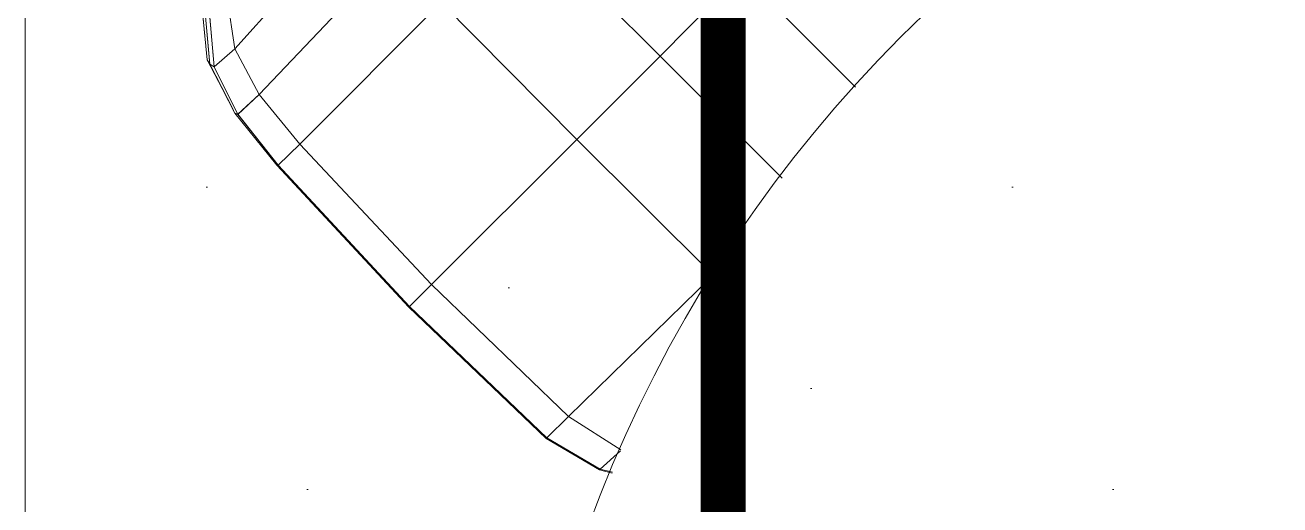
# Model space of a CAD drawing. Header units: millimetres. Extents: x -81374 to 485233, y -39075 to 157313.
# Drawn here: x 43608 to 44167, y -10155 to -9941 of the extents above; entities that cross this region are included whole.
import ezdxf
from ezdxf.enums import TextEntityAlignment as Align

# ---------------------------------------------------------------- set-up
doc = ezdxf.new("R2010")
doc.units = ezdxf.units.MM
doc.layers.add('ceilings', color=253, linetype='Continuous')
doc.layers.add('Hatch 01_UC', color=7, linetype='Continuous')
doc.layers.add('DRAIN PIPE', color=76, linetype='Continuous', lineweight=30)
doc.layers.add('G-IMPT', color=8, linetype='Continuous', lineweight=5)
doc.styles.get("Standard").update_dxf_attribs({"font": 'arial.ttf'})

# ---------------------------------------------------------------- blocks, each defined once
blk = doc.blocks.new('floor plan 1')
at = {"layer": 'G-IMPT', "color": 8, "ltscale": 500}
for p, q in [((14297.53, -28944.88), (14306.53, -28936.78)), ((14306.53, -28936.78), (14301.06, -28935.41)), ((14306.91, -28936.42), (14301.2, -28935.02)), ((14306.53, -28936.78), (14306.91, -28936.42)), ((14306.53, -28936.78), (14330.32, -28950.76)), ((14330.69, -28950.4), (14306.91, -28936.42)), ((14320.61, -28960.23), (14297.32, -28945.43)), ((14320.61, -28960.23), (14330.32, -28950.76)), ((14330.32, -28950.76), (14330.69, -28950.4)), ((14330.32, -28950.76), (14391.56, -29009.32)), ((14330.69, -28950.4), (14391.9, -29008.97)), ((14320.61, -28960.23), (14256.69, -29022.71)), ((14320.61, -28960.23), (14381.81, -29019.04)), ((14381.81, -29019.04), (14391.56, -29009.32)), ((14391.56, -29009.32), (14391.9, -29008.97)), ((14391.56, -29009.32), (14450.09, -29072.34)), ((14391.9, -29008.97), (14450.66, -29072.24)), ((14381.81, -29019.04), (14316.99, -29083.74)), ((14381.81, -29019.04), (14440.51, -29081.62)), ((14256.31, -29023.4), (14316.99, -29083.74)), ((14225.35, -29066.45), (14279.81, -29120.9)), ((14440.51, -29081.62), (14450.09, -29072.34)), ((14450.09, -29072.34), (14450.66, -29072.24)), ((14450.09, -29072.34), (14468.17, -29094.97)), ((14450.66, -29072.24), (14469.48, -29095.51)), ((14440.51, -29081.62), (14377.5, -29144.79)), ((14440.51, -29081.62), (14458.58, -29103.79)), ((14316.99, -29083.74), (14279.81, -29120.9)), ((14316.99, -29083.74), (14377.5, -29144.79)), ((14458.58, -29103.79), (14468.17, -29094.97)), ((14468.17, -29094.97), (14478.61, -29116.09)), ((14468.17, -29094.97), (14469.48, -29095.51)), ((14480.64, -29117.26), (14469.48, -29095.51)), ((14480.64, -29117.26), (14470.03, -29096.83)), ((14481.84, -29119.32), (14470.03, -29096.83)), ((14458.58, -29103.79), (14398.81, -29166.7)), ((14469.41, -29124.11), (14458.58, -29103.79)), ((14192.69, -29107.09), (14243.43, -29157.83)), ((14469.41, -29124.11), (14478.61, -29116.09)), ((14478.61, -29116.09), (14480.64, -29117.26)), ((14478.61, -29116.09), (14482.77, -29164.13)), ((14279.81, -29120.9), (14243.43, -29157.83)), ((14279.81, -29120.9), (14340.62, -29181.72)), ((14480.64, -29117.26), (14484.98, -29165.5)), ((14480.64, -29117.26), (14481.84, -29119.32)), ((14481.84, -29119.32), (14486.38, -29167.69)), ((14469.41, -29124.11), (14415.36, -29184.61)), ((14476.39, -29169.43), (14469.41, -29124.11))]:
    blk.add_line(p, q, dxfattribs=at)
blk.add_arc((13748.16, -28705.24), 600, 270, 90, dxfattribs=at)
blk.add_arc((13748.16, -28705.24), 600, 270, 90, dxfattribs=at)
for rotation, p in [(359.9992, (39680.63, -4989.62, 0)), (359.9992, (35886.72, -10139.29, 0)), (270.0008, (28873.29, -20643.48, 0)), (359.9992, (11975.31, -26935.44, 0)), (359.9992, (15267.63, -26935.44, 0)), (359.9992, (26686.27, -26987.73, 0)), (270.0008, (15861.11, -28615.02, 0)), (89.9992, (23697.81, -33300.57, 0)), (89.9992, (23597.87, -35337.73, 0)), (89.9992, (23597.88, -37388.34, 0)), (359.9992, (13750.44, -37781.54, 0)), (89.9992, (23697.83, -40746.76, 0)), (89.9992, (23597.8, -44302.49, 0)), (89.9992, (23597.81, -46399.06, 0)), (89.9992, (23697.78, -48339.78, 0)), (89.9992, (23697.77, -54279.98, 0)), (359.9992, (27418.07, -55702.4, 0)), (89.9992, (9671.91, -65856.51, 0)), (359.9992, (4684.11, -67403.39, 0)), (359.9992, (8737.21, -67403.39, 0))]:
    blk.add_attdef('PARTITIONTYPE', text='', height=200, rotation=rotation, dxfattribs=at).set_placement(p, align=Align.MIDDLE_CENTER)
blk = doc.blocks.new('GRID')
at = {"layer": 'ceilings', "lineweight": 5, "transparency": 33554597}
h = blk.add_hatch(dxfattribs=at)
h.set_pattern_fill('DOTS', color=8, scale=80, angle=45)
h.paths.add_polyline_path([(56229.86, 61282.61), (56229.86, 61882.61), (56829.86, 61882.61), (56829.86, 61282.61)])
at = {"layer": 'ceilings', "color": 8, "lineweight": 5}
blk.add_lwpolyline([(56229.86, 61282.61), (56229.86, 61882.61), (56829.86, 61882.61), (56829.86, 61282.61)], close=True, dxfattribs=at)
blk = doc.blocks.new('Steelcase EMEA Bolia - Mood Dining Chair - scx_bolia_d3_ancilary_mood_back_18ba0357-V66-Level 1')
at = {"layer": 'G-IMPT'}
for p, q in [((-188.05, 138.12), (-157.06, 175.53)), ((-188.66, 135.81), (-157.62, 172.99)), ((-188.05, 133.55), (-157.03, 170.46)), ((-148.77, 169.7), (-175.88, 132.72)), ((-188.66, 135.81), (-196.15, 112.54)), ((-188.05, 138.12), (-195.61, 113.86)), ((-188.66, 135.81), (-195.61, 113.86)), ((-188.66, 135.81), (-188.05, 138.12)), ((-188.05, 133.55), (-188.66, 135.81)), ((-175.88, 132.72), (-94.87, 137.28)), ((-195.61, 111.23), (-188.05, 133.55)), ((-175.88, 132.72), (-188.05, 133.55)), ((-175.88, 132.72), (-182.58, 110.69)), ((-199.29, 82.78), (-196.15, 112.54)), ((-195.61, 111.23), (-196.15, 112.54)), ((-182.58, 110.69), (-95.83, 112.9)), ((-198.83, 82.45), (-195.61, 111.23)), ((-182.58, 110.69), (-195.61, 111.23)), ((-185.49, 82.24), (-182.58, 110.69)), ((-202.48, -3.5), (-199.29, 82.78)), ((-201.99, -3.5), (-198.83, 82.45)), ((-198.83, 82.45), (-199.29, 82.78)), ((-185.49, 82.24), (-198.83, 82.45)), ((-188.23, -3.52), (-185.49, 82.24)), ((-185.49, 82.24), (-96.26, 82.35)), ((-96.65, -3.61), (-96.26, 82.35)), ((-44.07, -3.62), (-44.07, 82.38)), ((-200.62, -88.21), (-202.48, -3.5)), ((-201.99, -3.5), (-202.48, -3.5)), ((-188.23, -3.52), (-201.99, -3.5)), ((-200.1, -88.21), (-201.99, -3.5)), ((-186.53, -88.38), (-188.23, -3.52)), ((-188.23, -3.52), (-96.65, -3.61)), ((-96.4, -89.18), (-96.65, -3.61)), ((-96.65, -3.61), (-44.07, -3.62)), ((-44.07, -3.62), (7.76, -3.24)), ((-44.07, -80.63), (-44.07, -3.62)), ((7.76, -75), (7.76, -3.24)), ((-200.62, -88.21), (-193.68, -114.91)), ((-200.1, -88.21), (-200.62, -88.21)), ((-186.53, -88.38), (-200.1, -88.21)), ((-193.17, -114.92), (-200.1, -88.21)), ((-186.53, -88.38), (-180.54, -115.31)), ((-186.53, -88.38), (-97.16, -89.4)), ((-193.68, -114.91), (-190.64, -119.93)), ((-193.17, -114.92), (-193.68, -114.91)), ((-181.07, -115.56), (-193.17, -114.92)), ((-193.17, -114.92), (-190.26, -119.76))]:
    blk.add_line(p, q, dxfattribs=at)

msp = doc.modelspace()

# ---------------------------------------------------------------- hatches: boundary and pattern name
at = {"layer": 'Hatch 01_UC', "linetype": 'Continuous', "lineweight": 0, "transparency": 33554597}
h = msp.add_hatch(dxfattribs=at)
h.set_pattern_fill('ANSI31', color=8, scale=60, angle=180)
h.set_pattern_definition([(225, (86411.17, 39444.27), (134.70384, -134.70384), [])])
h.paths.add_polyline_path([(45857.83, -11861.82), (42587.83, -11861.82), (42587.83, -9058.87), (45857.83, -9058.87)])
h.paths.add_polyline_path([(45407.83, -11360.35), (43007.83, -11360.35), (43007.83, -9560.35), (45407.83, -9560.35)], flags=16)

# ---------------------------------------------------------------- linework, layer by layer
at = {"layer": 'DRAIN PIPE', "color": 76, "linetype": 'Continuous', "elevation": 0}
msp.add_lwpolyline([(45634.45, -13572.74, 20, 20, 0), (45510.28, -13572.74, 20, 20, 0), (45510.28, -12324.29, 20, 20, 0), (43919.08, -12324.29, 20, 20, 0), (43919.08, -9461.54, 20, 20, 0), (44495.32, -9461.54, 20, 20, 0), (48041.55, -9461.54, 0, 0, 0)], format="xyseb", dxfattribs=at)

# ---------------------------------------------------------------- block references
at = {"linetype": 'Continuous', "rotation": 180}
msp.add_blockref('floor plan 1', (58170.8, -39075.37), dxfattribs=at)
at = {"color": 8, "rotation": 44.99999999999923}
msp.add_blockref('Steelcase EMEA Bolia - Mood Dining Chair - scx_bolia_d3_ancilary_mood_back_18ba0357-V66-Level 1', (43919.6, -9920.75), dxfattribs=at)
at = {"layer": 'ceilings', "xscale": -1, "rotation": 269.9999999999999}
msp.add_blockref('GRID', (-17674.77, -66390.2), dxfattribs=at)

doc.saveas('drawing.dxf')
